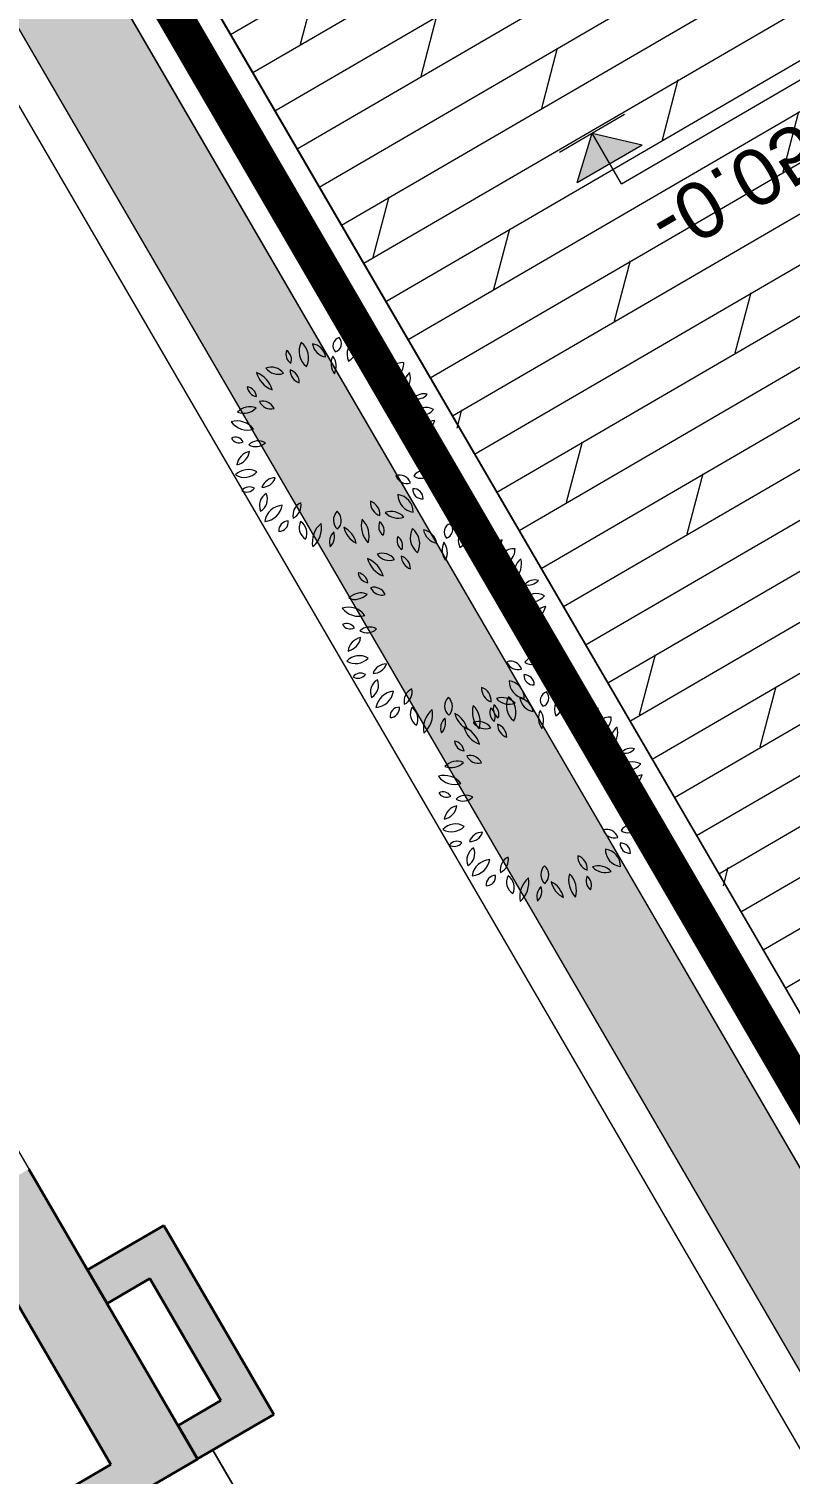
# Model space of a CAD drawing. Header units: millimetres. Extents: x 403824132 to 733479728, y 1974822364 to 2151530530.
# Drawn here: x 568735505 to 568737669, y 2063122877 to 2063126983 of the extents above; entities that cross this region are included whole.
import ezdxf
from ezdxf.enums import TextEntityAlignment as Align

# ---------------------------------------------------------------- set-up
doc = ezdxf.new("R2010")
doc.units = ezdxf.units.MM
doc.linetypes.add('CENTER', pattern=[3, 1.5, -0.5, 0.5, -0.5])
for name, color, linetype, lineweight in [('A-DIM', 251, 'Continuous', 15), ('A-HATCH', 251, 'Continuous', 5), ('A-KY HIEU', 34, 'Continuous', 20), ('A-TEXT', 7, 'Continuous', 18), ('A-TUONG', 255, 'Continuous', 35), ('E- RANH GIOI', 1, 'CENTER', 13), ('E- THAY', 9, 'Continuous', 20), ('E-Manh', 251, 'Continuous', 13), ('i_Cay', 114, 'Continuous', 13), ('i_Hatch', 250, 'Continuous', 13), ('LD-THAY', 9, 'Continuous', 13)]:
    doc.layers.add(name, color=color, linetype=linetype, lineweight=lineweight)
doc.layers.add('ChiaLo', color=128, linetype='CENTER')
doc.layers.add('loKBT', color=42, linetype='Continuous')
doc.styles.add('A1-arial', font='arial.ttf')
pattern_1 = [(30.19069832488812, (403687047.0661983, 2084079644.655304), (-63.07079243013134, 108.4069492155963), []), (75.19069832488812, (403687047.0661983, 2084079644.655304), (-342.9554827159652, 90.67231341877896), [177.3696225174848, -354.7392450349696])]

# ---------------------------------------------------------------- blocks, each defined once
blk = doc.blocks.new('BT-02')
at = {"layer": 'loKBT'}
for points in [[(7742560.127535122, 979879.0016989028), (7730060.127192351, 979879.0016982757), (7730060.127193413, 959879.0011499623), (7742560.127536066, 959879.0011503806)], [(7730060.127192725, 959879.0011499623), (7742560.127534319, 959879.0011504384), (7742560.127534305, 979879.0016986787), (7730060.127191769, 979879.0016984405)]]:
    blk.add_lwpolyline(points, close=True, dxfattribs=at)
for points in [[(7742560.127536245, 959879.0005977616), (7742560.127535243, 979879.0011460416), (7730060.127193593, 979879.0011462868), (7730060.127192245, 959879.0005977813), (7742560.127536241, 959879.0005969394)], [(7753982.305579909, 979879.001150338), (7758666.708751214, 974888.9710968509), (7757717.395600772, 959879.0006017764), (7742560.127536762, 959879.000601053), (7742560.127535378, 979879.0011497521), (7753982.305579413, 979879.00115054)]]:
    blk.add_lwpolyline(points, dxfattribs=at)
blk = doc.blocks.new('cotxaytho')
at = {"layer": 'A-KY HIEU'}
h = blk.add_hatch(color=256, dxfattribs=at)
h.paths.add_polyline_path([(200.0000000000018, 187.5), (0, 187.5), (0, 0)])
h.paths.add_polyline_path([(0, 187.5), (-200, 187.5), (0, 0)])
for p, q in [((0, 312.5), (0, 0)), ((0, 312.5), (1100, 312.5)), ((-200, 187.5), (0, 0)), ((-200, 187.5), (200, 187.5)), ((0, 0), (200, 187.5)), ((-200, 0), (200, 0))]:
    blk.add_line(p, q, dxfattribs=at)
at = {"color": 6, "style": 'A1-arial'}
blk.add_attdef('-0.050', (35.02610784031822, 401.7086938884313), '', height=250, dxfattribs=at)
blk = doc.blocks.new('TANG 1 BT1')
at = {"layer": 'A-HATCH'}
h = blk.add_hatch(color=256, dxfattribs=at)
h.dxf.hatch_style = 1
h.paths.add_polyline_path([(7158834.392582895, 839216.910365944), (7158834.40338719, 837891.891499825), (7159054.403387193, 837891.891499825), (7159054.392582897, 839436.910365944), (7153914.367428423, 839436.910365939), (7153914.367428423, 839216.910365939)])
h.paths.add_polyline_path([(7150554.367428423, 839436.910365939), (7150554.310653077, 838368.6554270984), (7150774.310653077, 838368.6554270984), (7150774.367428423, 839216.910365939), (7151514.367428423, 839216.910365939), (7151514.367428423, 839436.910365939)])
h.paths.add_polyline_path([(7150774.304578072, 836568.6554270984), (7150554.304578072, 836568.6554270984), (7150554.355278415, 835616.8624750825), (7151104.293490312, 835616.869053744), (7151104.293494187, 835319.4682315772), (7151324.293331157, 835319.4682315772), (7151324.293316933, 835616.869053744), (7152824.293494837, 835616.869053744), (7152824.293494837, 833426.8795984447), (7152714.293491956, 833426.8795926793), (7152714.29349484, 833316.8795926797), (7152934.293494836, 833316.8796042103), (7152934.293494836, 835726.8688687666), (7150774.353935611, 835726.8618762125)])
h.paths.add_polyline_path([(7151324.293373614, 834519.4677197175), (7151104.293494189, 834519.4677197175), (7151104.30564033, 832826.9133516661), (7151324.305640263, 832826.9160794099), (7151324.293490244, 833316.8822506294), (7151914.29349484, 833316.8795745915), (7151914.293491955, 833426.8795507496), (7151324.293433158, 833426.8795098679)])
h.paths.add_polyline_path([(7158834.380432876, 835616.8724301188), (7158834.380432876, 834616.8724302229), (7159054.38132507, 834616.8724302229), (7159054.380433111, 835946.8749298701), (7159054.399422782, 837091.8914998248), (7158834.40338719, 837091.8914998248), (7158834.395779532, 836041.8726337034), (7158234.393846916, 836041.8726337034), (7158234.394310373, 835726.8726337056), (7156074.371186494, 835726.8726337051), (7156074.371186494, 835616.8645500309)])
h.paths.add_polyline_path([(7158834.396642498, 835726.8749299373), (7158289.394310373, 835726.8726337056), (7158289.393846915, 835986.8726337039), (7158834.39593021, 835986.8726337039)], flags=16)
h.paths.add_polyline_path([(7158434.392582023, 831596.9007170699), (7158434.392582023, 831391.9098570823), (7158834.392582373, 831391.9061736367), (7158834.392582374, 827616.9110400443), (7158354.335837015, 827616.9110402875), (7158354.335837015, 827396.9110403915), (7159054.392582373, 827396.9110403561), (7159054.392582213, 832816.9110333439), (7158834.392582212, 832816.9110333439), (7158834.392582895, 831816.9061741434), (7156074.381032348, 831816.9294868225), (7156074.381032348, 831596.9294868223)])
h.paths.add_polyline_path([(7158834.392582373, 831596.9061740552), (7158834.392582373, 831446.9061736375), (7158489.392582023, 831446.9097838658), (7158489.392582023, 831596.909784292)], flags=16)
h.paths.add_polyline_path([(7152934.305644855, 831706.9131666891), (7152934.305644858, 831816.913351666), (7151324.305640331, 831816.913351666), (7151324.305640331, 831926.9133516661), (7151104.305640332, 831926.9133516661), (7151104.30564033, 831816.913351666), (7150554.366400784, 831816.9061741251), (7150554.36935917, 830866.8950438554), (7150774.369359169, 830866.8950438554), (7150774.367133453, 831706.9061741378)])
h.paths.add_polyline_path([(7150554.364441079, 828526.9061794691), (7150774.364441081, 828526.9061794691), (7150774.37017006, 830066.8945319966), (7150554.36935917, 830066.8945319966)])
h.paths.add_polyline_path([(7151704.376166527, 827396.9116709569), (7152404.194557026, 827396.9108264266), (7152404.194557026, 827616.910806874), (7150774.367428362, 827616.9154225319), (7150774.368593731, 827726.9061794695), (7150554.36922083, 827726.9061794695), (7150554.367428423, 827616.911099137), (7150554.367428423, 827396.9110402466), (7151404.376166542, 827396.9109419949), (7151404.37616653, 827396.9116709569)])
h.paths.add_polyline_path([(7154604.55816387, 827616.9087649575), (7154604.55816387, 827396.9087649565), (7155304.376166525, 827396.9091954805), (7155304.37616657, 827396.9136104577), (7155604.376166571, 827396.9136104577), (7156654.368521227, 827396.9136259514), (7156654.368925721, 827616.9163596034)])
h.paths.add_polyline_path([(7150304.255845018, 831816.9000444374), (7150304.255845416, 831196.8999719521), (7150554.329719897, 831196.8999719521), (7150554.329719897, 831306.9003201132), (7150414.255845343, 831306.8999719522), (7150414.255845088, 831706.9000444378), (7150554.329236252, 831706.9003925972), (7150554.329783076, 831816.9000444374)])
h.paths.add_polyline_path([(7150304.255844964, 836228.4791837248), (7150304.255844964, 835616.9026857319), (7150554.318615942, 835616.9026857319), (7150554.318615942, 835726.902332314), (7150414.255844965, 835726.902685732), (7150414.255844965, 836118.4791837247), (7150554.366168484, 836118.4788301869), (7150554.366168484, 836228.4791837248)])
at = {"layer": 'A-TUONG'}
for p, q in [((7150304.255845018, 831816.9000444374), (7150554.329783076, 831816.9000444374)), ((7150304.255845416, 831196.8999719521), (7150304.255845018, 831816.9000444374)), ((7150554.329783076, 831816.9000444374), (7150554.329236252, 831706.9003925971)), ((7150554.366400784, 831816.9061741251), (7151104.30564033, 831816.913351666)), ((7150554.366400784, 831816.9061741251), (7150554.36935917, 830866.8950438554)), ((7150414.255845088, 831706.9000444378), (7150554.329719645, 831706.9003925985)), ((7150414.255845343, 831306.8999719522), (7150414.255845088, 831706.9000444378)), ((7150774.367133453, 831706.9061741378), (7152934.305644858, 831706.9131666891)), ((7150774.367133453, 831706.9061741378), (7150774.369359169, 830866.8950439594)), ((7150554.329719897, 831306.9003201132), (7150414.255845343, 831306.8999719522)), ((7150554.329719897, 831306.9003201132), (7150554.329719897, 831196.8999719521)), ((7150554.329783472, 831196.8999719521), (7150304.255845416, 831196.8999719521))]:
    blk.add_line(p, q, dxfattribs=at)
at = {"layer": 'E- THAY'}
blk.add_line((7150504.293561295, 833316.8723372333), (7150504.305711316, 831816.9061741385), dxfattribs=at)
blk = doc.blocks.new('mb-cay40')
at = {"color": 0, "linetype": 'ByBlock'}
for centre, radius, start, end in [((-299.5701589075907, 710.3054466762878), 100.1777, 149.4737229998766, 231.7585850006217), ((-447.8704589076224, 682.5084466762783), 100.1777, 329.4737229998766, 51.75858500062168), ((-230.6878589075932, 779.3904466762833), 98.06469999999999, 192.3059549999538, 259.6848969996826), ((-344.058958907699, 662.0099466762913), 98.06469999999999, 12.30595499995376, 79.68489699968265), ((-136.2343589076481, 736.8957466763095), 62.92479999999998, 125.4093320002077, 202.7100880001333), ((-230.740058907686, 763.8882466762698), 62.92479999999998, 305.4093320002077, 22.71008800013334), ((16.26654109236551, 684.2603466763248), 136.5301, 133.811686000385, 194.307733999988), ((-210.5471589076042, 749.0423466762695), 136.5301, 313.811686000385, 14.30773399998799), ((112.6560410923557, 711.3373466763078), 137.2196, 163.4642290000644, 212.7905639999698), ((-134.2428589076444, 676.0780466762808), 137.2196, 343.4642290000643, 32.79056399996983), ((-426.9131589077006, 693.7752466762759), 54.12369999999999, 146.8150690002197, 244.0193430003837), ((-495.9196589076018, 674.7454466763011), 54.12369999999999, 326.8150690002197, 64.01934300038363), ((-147.5025589076395, 637.821246676278), 79.6564, 145.524785000142, 220.8327340004014), ((-273.4387589076068, 630.8271466763035), 79.6564, 325.524785000142, 40.83273400040141), ((138.3718410924193, 615.5002466762926), 80.63699999999999, 104.100357000399, 168.4650159999594), ((39.71864109238959, 709.8323466762886), 80.63699999999999, 284.100357000399, 348.4650159999595), ((-541.5223589077068, 596.8183466762894), 98.14920000000001, 183.3189289998474, 263.1903650005937), ((-651.1445589076611, 493.6793466763265), 98.14920000000001, 3.318928999847402, 83.19036500059372), ((-554.1702589076594, 555.716446676277), 69.85239999999999, 25.45365099951863, 116.6851969996846), ((-522.4680589076888, 648.1498466762605), 69.85239999999999, 205.4536509995186, 296.6851969996846), ((-390.4405589076341, 597.053746676309), 66.85079999999999, 168.8066020001733, 257.6390980002616), ((-470.3303589076386, 544.7297466762902), 66.85079999999999, 348.8066020001733, 77.63909800026163), ((48.89724109234521, 562.139746676261), 68.7981, 103.8913859995158, 198.9039470000852), ((-32.70725890767062, 606.6362466762985), 68.7981, 283.8913859995158, 18.90394700008519), ((230.3510410923918, 506.037146676299), 141.3623, 100.3005049996434, 160.4476489999013), ((71.86314109229716, 692.4305466762962), 141.3623, 280.3005049996434, 340.4476489999013), ((259.9547410923115, 520.9738466762719), 76.85969999999999, 122.5817349996012, 207.1799879998302), ((150.1931410923426, 550.6291466762632), 76.85969999999999, 302.5817349996012, 27.17998799983019), ((-653.7485589076532, 502.9852466762604), 44.2471, 163.4933459999228, 274.4697339999847), ((-692.7238589076442, 471.4445466763245), 44.2471, 343.4933459999227, 94.46973399998471), ((-620.4297589075868, 356.9077466762828), 75.7726, 22.57230600034306, 98.33354300080866), ((-561.4437589076697, 460.9655466763143), 75.7726, 202.5723060003431, 278.3335430008087), ((213.0515410923108, 368.6593466762861), 79.60759999999999, 86.02821900006174, 161.3697619999351), ((143.1294410924311, 473.5071466763002), 79.60759999999999, 266.0282190000617, 341.3697619999351), ((299.7197410923836, 426.0202466763112), 53.529, 59.98145400028278, 155.6675900001146), ((277.7252410923538, 494.4245466762877), 53.529, 239.9814540002828, 335.6675900001146), ((-680.1407589076553, 301.4285466763176), 101.6635, 69.72013800080484, 135.6489100005381), ((-717.600058907643, 467.8581466763062), 101.6635, 249.7201380008048, 315.6489100005381), ((281.8093410923029, 453.3035466762885), 110.2473, 244.7352629998049, 320.5781150000673), ((319.9207410923555, 283.5921466762593), 110.2473, 64.73526299980486, 140.5781150000674), ((-694.8229589076363, 365.1617466763128), 95.9612, 210.9482359996829, 290.5783940005535), ((-743.3930589076772, 225.974346676303), 95.9612, 30.9482359996829, 110.5783940005535), ((359.2284410923021, 242.1056466762602), 79.1061, 90.25287400078554, 173.52208300028), ((280.2783410924312, 330.1357466762784), 79.1061, 270.2528740007856, 353.5220830002799), ((-736.4670589076995, 276.7996466763216), 75.60229999999999, 224.257649999822, 288.5926610007619), ((-766.5091589076037, 152.3813466762949), 75.60229999999999, 44.25764999982202, 108.5926610007619), ((-649.4696589076193, 256.585046676264), 83.90719999999999, 240.5094849996896, 309.291989999972), ((-637.6392589076131, 118.6108466762598), 83.90719999999999, 60.50948499968955, 129.291989999972), ((231.9157410923508, 266.539646676305), 78.02799999999999, 238.8747640006676, 311.2135240002623), ((242.9923410922929, 141.0472466762949), 78.02799999999999, 58.87476400066763, 131.2135240002623), ((344.0384410923289, 142.0358466763282), 53.57989999999999, 28.1981360000389, 112.1917869993301), ((371.0219410923892, 216.9645466762668), 53.57989999999999, 208.1981360000389, 292.1917869993301), ((-659.0736589076696, 39.63904667626048), 110.8102, 100.8761589997203, 165.4479130002026), ((-787.2373589075869, 176.3009466762742), 110.8102, 280.8761589997204, 345.4479130002026), ((349.6776410924213, 166.3968466762817), 97.6447, 209.1951970002367, 286.7189010004093), ((292.527541092335, 25.24994667626743), 97.6447, 29.19519700023669, 106.7189010004093), ((-716.1905589076923, 74.23634667632723), 87.35799999999999, 234.9744629993681, 331.3792250002423), ((-689.6452589076944, -39.14615332373069), 87.35799999999999, 54.97446299936808, 151.3792250002424), ((208.0612410923932, 37.25554667630786), 77.31559999999999, 208.8071649999463, 283.9198800002828), ((158.9131410923146, -75.04515332368464), 77.31559999999999, 28.80716499994626, 103.9198800002828), ((313.8222410924209, -58.64165332372795), 90.3688, 71.37116600059133, 141.7535400000561), ((271.7177410924342, 82.93484667628945), 90.3688, 251.3711660005913, 321.7535400000561), ((-674.8470589076169, -123.2118533237299), 70.02329999999999, 71.8192460004174, 140.0817599994504), ((-706.7037589076499, -11.75075332372944), 70.02329999999999, 251.8192460004175, 320.0817599994504), ((-551.4629589076503, -83.00365332367801), 74.9971, 87.17243399982254, 157.2364690000009), ((-616.9188589076803, 20.92074667628185), 74.9971, 267.1724339998225, 337.2364690000009), ((296.2157410923683, -68.1395533237228), 50.671, 179.2557220000184, 267.628659000778), ((243.4524410924059, -118.1089533236882), 50.671, 359.2557220000184, 87.62865900077804), ((-557.1729589076713, -163.3047533236968), 77.98479999999999, 113.475291999382, 203.4559599999777), ((-659.7790589075885, -122.8160533237024), 77.98479999999999, 293.475291999382, 23.45595999997768), ((-604.7676589076873, -147.1679533237184), 106.605, 271.6327640008068, 352.0267889999677), ((-496.1556589076645, -268.5169533236767), 106.605, 91.63276400080674, 172.0267889999677), ((-341.8780589076923, -220.9033533237016), 95.91319999999999, 122.8873139993626, 186.7253339999508), ((-489.2111589075648, -151.593553323728), 95.91319999999999, 302.8873139993626, 6.725333999950768), ((69.87894109232002, -150.8368533236935), 70.3103, 173.6499809998805, 254.6514450005405), ((-18.61045890764217, -210.8629533236744), 70.3103, 353.6499809998805, 74.65144500054049), ((274.5892410923552, -86.62635332370701), 116.145, 186.5486859998972, 256.8911319994462), ((132.8601410923875, -212.990753323691), 116.145, 6.548685999897183, 76.89113199944619), ((-472.8800589076418, -293.5357533236747), 49.2563, 76.54190599947391, 193.4774260002929), ((-132.5331589076959, -236.0941533236837), 75.353, 148.7876610002004, 221.5977110001933), ((-253.3297589076974, -247.0719533237279), 75.353, 328.7876610002005, 41.59771100019329), ((99.92604109243257, -278.0229533236925), 148.0051, 165.2071100000012, 218.3217489999558), ((-159.2895589076797, -332.0080533237124), 148.0051, 345.2071100000012, 38.32174899995582), ((161.8329410923761, -136.5778533236808), 96.71849999999999, 218.6962139999035, 286.2415449999098), ((113.3978410923155, -289.9039533237083), 96.71849999999999, 38.69621399990353, 106.2415449999098), ((-509.3162589076674, -257.1117533236902), 49.2563, 256.541905999474, 13.4774260002929), ((-314.2852589076501, -280.7871533237339), 91.05040000000001, 159.1169869998805, 230.3606240003511), ((-457.4404589076003, -318.4468533237086), 91.05040000000001, 339.1169869998805, 50.36062400035106), ((-220.1570589075855, -348.4649533237389), 108.6658, 122.1169890002436, 201.7275269999994), ((-378.8747589077102, -296.6562533236793), 108.6658, 302.1169890002436, 21.72752699999944), ((-170.4776589077082, -363.9031533237066), 62.5472, 129.7475050000398, 206.070901000292), ((-266.6537589076324, -343.3009533236764), 62.5472, 309.7475050000398, 26.07090100029198), ((-159.7919589076482, -372.2426533237012), 84.6027, 5.31956000003229, 80.41896799967047), ((-61.47215890765074, -280.976453323703), 84.6027, 185.3195600000323, 260.4189679996705), ((110.3971410924278, -276.4030533237237), 64.3426, 156.7754189998254, 231.2879720002375), ((11.02814109236351, -301.2369533236779), 64.3426, 336.7754189998254, 51.28797200023745)]:
    blk.add_arc(centre, radius, start, end, dxfattribs=at)
blk = doc.blocks.new('SAN VUON BT A-BT1')
at = {"layer": 'i_Hatch', "true_color": 0x46cb3a, "transparency": 33554687}
h = blk.add_hatch(dxfattribs=at)
h.set_pattern_fill('CROSS', color=95, scale=300, double=1)
h.set_pattern_definition([(0, (2832.471804052591, -202892.1308809184), (75, 75), [37.5, -112.5]), (90, (2851.221804052591, -202910.8808809183), (-74.99999999999999, 75), [37.5, -112.5])])
h.paths.add_polyline_path([(7163776.864386948, 841296.910365944), (7151496.864386948, 841296.910365944), (7151496.864386948, 841006.910365944), (7163486.864386948, 841006.910365944), (7163486.864386948, 821856.910365944), (7163776.864386948, 821856.910365944)])
h.paths.add_polyline_path([(7158157.283433403, 822152.3777757367), (7151786.864386949, 822152.3777756564), (7151786.864386949, 839436.8804223271), (7151496.864386948, 839436.8686022377), (7151496.864386948, 821856.910365944), (7151496.864386948, 821516.9103659827), (7158157.283433396, 821516.9103659128)])
at = {"layer": 'A-DIM'}
blk.add_lwpolyline([(7153386.839232473, 839436.910365954), (7161886.864386961, 839436.910365954), (7161886.867803755, 827396.9076230949), (7158436.843284068, 827396.9076230949), (7158437.843284068, 826196.9117103936), (7158587.827192917, 826196.9117103905), (7158587.826766529, 825596.9117256084), (7154087.89269033, 825596.9116169981), (7154086.885921222, 826196.9116017835), (7154236.869063198, 826196.9142380693), (7154236.847970688, 827396.9056837393), (7153386.841835705, 827396.8968067701), (7153386.87349923, 831196.9040174037), (7153136.765294814, 831196.8999719521), (7153136.765294403, 831816.906174073), (7153336.771440356, 831816.8835145556), (7153336.759290338, 835616.8861559428), (7153136.765294363, 835616.9088154332), (7153136.765294363, 836228.5087830342), (7153386.875086147, 836228.5116552404), (7153386.875086147, 839436.910365954)], dxfattribs=at)
at = {"layer": 'E- RANH GIOI', "ltscale": 0.1, "const_width": 100}
blk.add_lwpolyline([(7151386.86438695, 821436.910365944), (7163886.864386948, 821436.910365944), (7163886.864386948, 841436.910365944), (7151386.86438695, 841436.910365944)], close=True, dxfattribs=at)
at = {"layer": 'E- THAY'}
blk.add_lwpolyline([(7154237.85851061, 826196.9094472459), (7154237.858523319, 827396.9079840193), (7153386.838113964, 827396.8968067212), (7153386.839417342, 831196.9040176873), (7153136.765294814, 831196.906101428), (7153136.765294418, 831816.906174073), (7153336.765365347, 831816.9077942767), (7153336.765365347, 831816.9077942767), (7153336.765365347, 835616.8618762216), (7153136.765294363, 835616.8853458249), (7153136.765294363, 836228.5087830342), (7153386.87508644, 836228.4860138987), (7153386.838700801, 839396.923216746)], dxfattribs=at)
at = {"layer": 'E-Manh'}
for p, q in [((7151496.864386948, 841326.910365944), (7151496.864386948, 821886.910365944)), ((7151786.851731919, 839436.8745122823), (7151786.864386949, 822182.377775656)), ((7151896.851727768, 839436.8745122823), (7151896.864386949, 822292.3777757328))]:
    blk.add_line(p, q, dxfattribs=at)
blk.add_lwpolyline([(7151496.864386948, 841326.910365944), (7151496.864386948, 821546.9103659827), (7158267.258378486, 821546.9103659117)], dxfattribs=at)
at = {"layer": 'i_Cay', "xscale": 0.5, "yscale": 0.5, "zscale": 0.5}
for p in [(7151700.329566423, 830588.7654812387), (7151696.329566423, 830039.7654812387), (7151703.329566423, 829425.765481239)]:
    blk.add_blockref('mb-cay40', p, dxfattribs=at)
blk = doc.blocks.new('MBT1 BT1')
at = {"layer": 'E- RANH GIOI', "ltscale": 0.1, "const_width": 100}
blk.add_lwpolyline([(7075416.34573628, 1014867.457355331), (7087916.345736279, 1014867.457355331), (7087916.345736279, 1034867.457355331), (7075416.34573628, 1034867.457355331)], close=True, dxfattribs=at)
at = {"layer": 'E- THAY'}
blk.add_blockref('SAN VUON BT A-BT1', (-75970.5186506696, 193430.5469893871), dxfattribs=at)
blk.add_blockref('TANG 1 BT1', (-73138.04684661701, 193430.5469893871), dxfattribs=at)

msp = doc.modelspace()

# ---------------------------------------------------------------- hatches: boundary and pattern name
at = {"layer": 'i_Hatch', "transparency": 33554687}
h = msp.add_hatch(dxfattribs=at)
h.set_pattern_fill('DOLMIT', color=256, scale=501.6770514344477, angle=30.19069832488812)
h.set_pattern_definition(pattern_1)
h.paths.add_polyline_path([(568734812.3398209, 2063129143.617996), (568736448.3738804, 2063130095.45681), (568739348.9511585, 2063125109.904396), (568737712.917099, 2063124158.065277)])

# ---------------------------------------------------------------- linework, layer by layer
at = {"layer": 'ChiaLo', "ltscale": 5, "elevation": 0.2756072640632745}
msp.add_lwpolyline([(568752664.0298091, 2063098240.442316), (568732481.3762313, 2063132930.666065)], dxfattribs=at)
at = {"layer": 'E- RANH GIOI', "ltscale": 0.05, "const_width": 100.1380112430793, "elevation": -0.06661249481564677}
msp.add_lwpolyline([(568755692.2417965, 2063123218.455452), (568742572.878418, 2063115585.654831), (568732501.4053154, 2063132896.642159), (568742387.4995766, 2063138694.013924), (568748967.8755589, 2063136729.974602)], close=True, dxfattribs=at)
at = {"layer": 'E- THAY'}
msp.add_line((568742612.6956272, 2063115736.258224, -0.06661569763967241), (568732707.4018993, 2063132761.614357, -0.06660635928986927), dxfattribs=at)
at = {"layer": 'E- THAY', "elevation": -0.06661249481564677}
msp.add_lwpolyline([(568755692.2417965, 2063123218.455452), (568742572.878418, 2063115585.654831), (568732501.4053154, 2063132896.642159), (568742387.4995766, 2063138694.013924), (568748967.8755589, 2063136729.974602)], close=True, dxfattribs=at)
at = {"layer": 'E- THAY', "elevation": -0.06660903246661042}
msp.add_lwpolyline([(568736206.0200424, 2063129954.456596), (568734812.3398209, 2063129143.617996), (568737712.917099, 2063124158.065277), (568739348.9511585, 2063125109.904396), (568736692.9453659, 2063129675.084114)], dxfattribs=at)
at = {"layer": 'loKBT', "elevation": 0.2756072640632745}
for points in [[(568755717.9281735, 2063123233.401244), (568748967.6996303, 2063136729.873209), (568742387.3237602, 2063138693.912471), (568732481.3762317, 2063132930.666065), (568742572.7030196, 2063115585.554191)], [(568732481.3762316, 2063132930.666065), (568721640.6813099, 2063126623.586822), (568731732.0080986, 2063109278.474947), (568742572.7030202, 2063115585.55419)]]:
    msp.add_lwpolyline(points, close=True, dxfattribs=at)

# ---------------------------------------------------------------- block references
at = {"layer": 'A-KY HIEU', "extrusion": (-4.47630194583068e-10, 2.880668829566138e-10, -1)}
ref = msp.add_blockref('cotxaytho', (-568737105.7480488, 2063126687.297813, 0.4063446505737036), dxfattribs=dict(at, xscale=0.534069393288651, yscale=0.534069393288651, zscale=-0.5340693932886511, rotation=149.8093023227513))
ref.add_attrib('-0.050', '-0.050', dxfattribs={"layer": 'A-TEXT', "color": 6, "height": 160.2208179888821, "rotation": 30.19068564071536, "style": 'A1-arial', "text_generation_flag": 4}).set_placement((568737229.8049164, 2063126511.265625, -0.06661018417250968), align=Align.BOTTOM_LEFT)
at = {"layer": 'loKBT', "xscale": 1.003354102868896, "yscale": 1.003354102868896, "zscale": 1.003354102868896, "rotation": 30.1906983248881}
msp.add_blockref('BT-02', (562512116.9320583, 2058376490.001122, -0.06519195950554779), dxfattribs=at)

# ---------------------------------------------------------------- next in the draw order: block references
at = {"layer": 'LD-THAY', "xscale": 1.003354102868896, "yscale": 1.003354102868896, "zscale": 1.003354102868896, "rotation": 210.1906985033857}
msp.add_blockref('MBT1 BT1', (574356607.9975395, 2067583097.165253, -0.06582479996936011), dxfattribs=at)

# ---------------------------------------------------------------- next in the draw order: hatches: boundary and pattern name
at = {"layer": 'i_Hatch', "transparency": 33554687}
h = msp.add_hatch(dxfattribs=at)
h.set_pattern_fill('DOLMIT', color=256, scale=501.6770514344477, angle=30.19069832488812)
h.set_pattern_definition(pattern_1)
h.paths.add_polyline_path([(568734812.3398209, 2063129143.617996), (568736448.3738804, 2063130095.45681), (568739348.9511585, 2063125109.904396), (568737712.917099, 2063124158.065277)])

# ---------------------------------------------------------------- next in the draw order: linework, layer by layer
at = {"layer": 'E- RANH GIOI', "ltscale": 0.05, "const_width": 100.1380112430793, "elevation": -0.06661249481564677}
msp.add_lwpolyline([(568755692.2417965, 2063123218.455452), (568742572.878418, 2063115585.654831), (568732501.4053154, 2063132896.642159), (568742387.4995766, 2063138694.013924), (568748967.8755589, 2063136729.974602)], close=True, dxfattribs=at)
at = {"layer": 'E- THAY'}
msp.add_line((568742612.6956272, 2063115736.258224, -0.06661569763967241), (568732707.4018993, 2063132761.614357, -0.06660635928986927), dxfattribs=at)
at = {"layer": 'E- THAY', "elevation": -0.06661249481564677}
msp.add_lwpolyline([(568755692.2417965, 2063123218.455452), (568742572.878418, 2063115585.654831), (568732501.4053154, 2063132896.642159), (568742387.4995766, 2063138694.013924), (568748967.8755589, 2063136729.974602)], close=True, dxfattribs=at)
at = {"layer": 'E- THAY', "elevation": -0.06660903246661042}
msp.add_lwpolyline([(568736206.0200424, 2063129954.456596), (568734812.3398209, 2063129143.617996), (568737712.917099, 2063124158.065277), (568739348.9511585, 2063125109.904396), (568736692.9453659, 2063129675.084114)], dxfattribs=at)

# ---------------------------------------------------------------- next in the draw order: block references
at = {"layer": 'A-KY HIEU', "extrusion": (-4.47630194583068e-10, 2.880668829566138e-10, -1)}
ref = msp.add_blockref('cotxaytho', (-568737105.7480488, 2063126687.297813, 0.4063446505737036), dxfattribs=dict(at, xscale=0.534069393288651, yscale=0.534069393288651, zscale=-0.5340693932886511, rotation=149.8093023227513))
ref.add_attrib('-0.050', '-0.050', dxfattribs={"layer": 'A-TEXT', "color": 6, "height": 160.2208179888821, "rotation": 30.19068564071536, "style": 'A1-arial', "text_generation_flag": 4}).set_placement((568737229.8049164, 2063126511.265625, -0.06661018417250968), align=Align.BOTTOM_LEFT)
at = {"layer": 'loKBT', "xscale": 1.003354102868896, "yscale": 1.003354102868896, "zscale": 1.003354102868896, "rotation": 30.1906983248881}
msp.add_blockref('BT-02', (562512116.9320583, 2058376490.001122, -0.06519195950554779), dxfattribs=at)

# ---------------------------------------------------------------- next in the draw order: block references
at = {"layer": 'LD-THAY', "xscale": 1.003354102868896, "yscale": 1.003354102868896, "zscale": 1.003354102868896, "rotation": 210.1906985033857}
msp.add_blockref('MBT1 BT1', (574356607.9975395, 2067583097.165253, -0.06582479996936011), dxfattribs=at)

doc.saveas('drawing.dxf')
